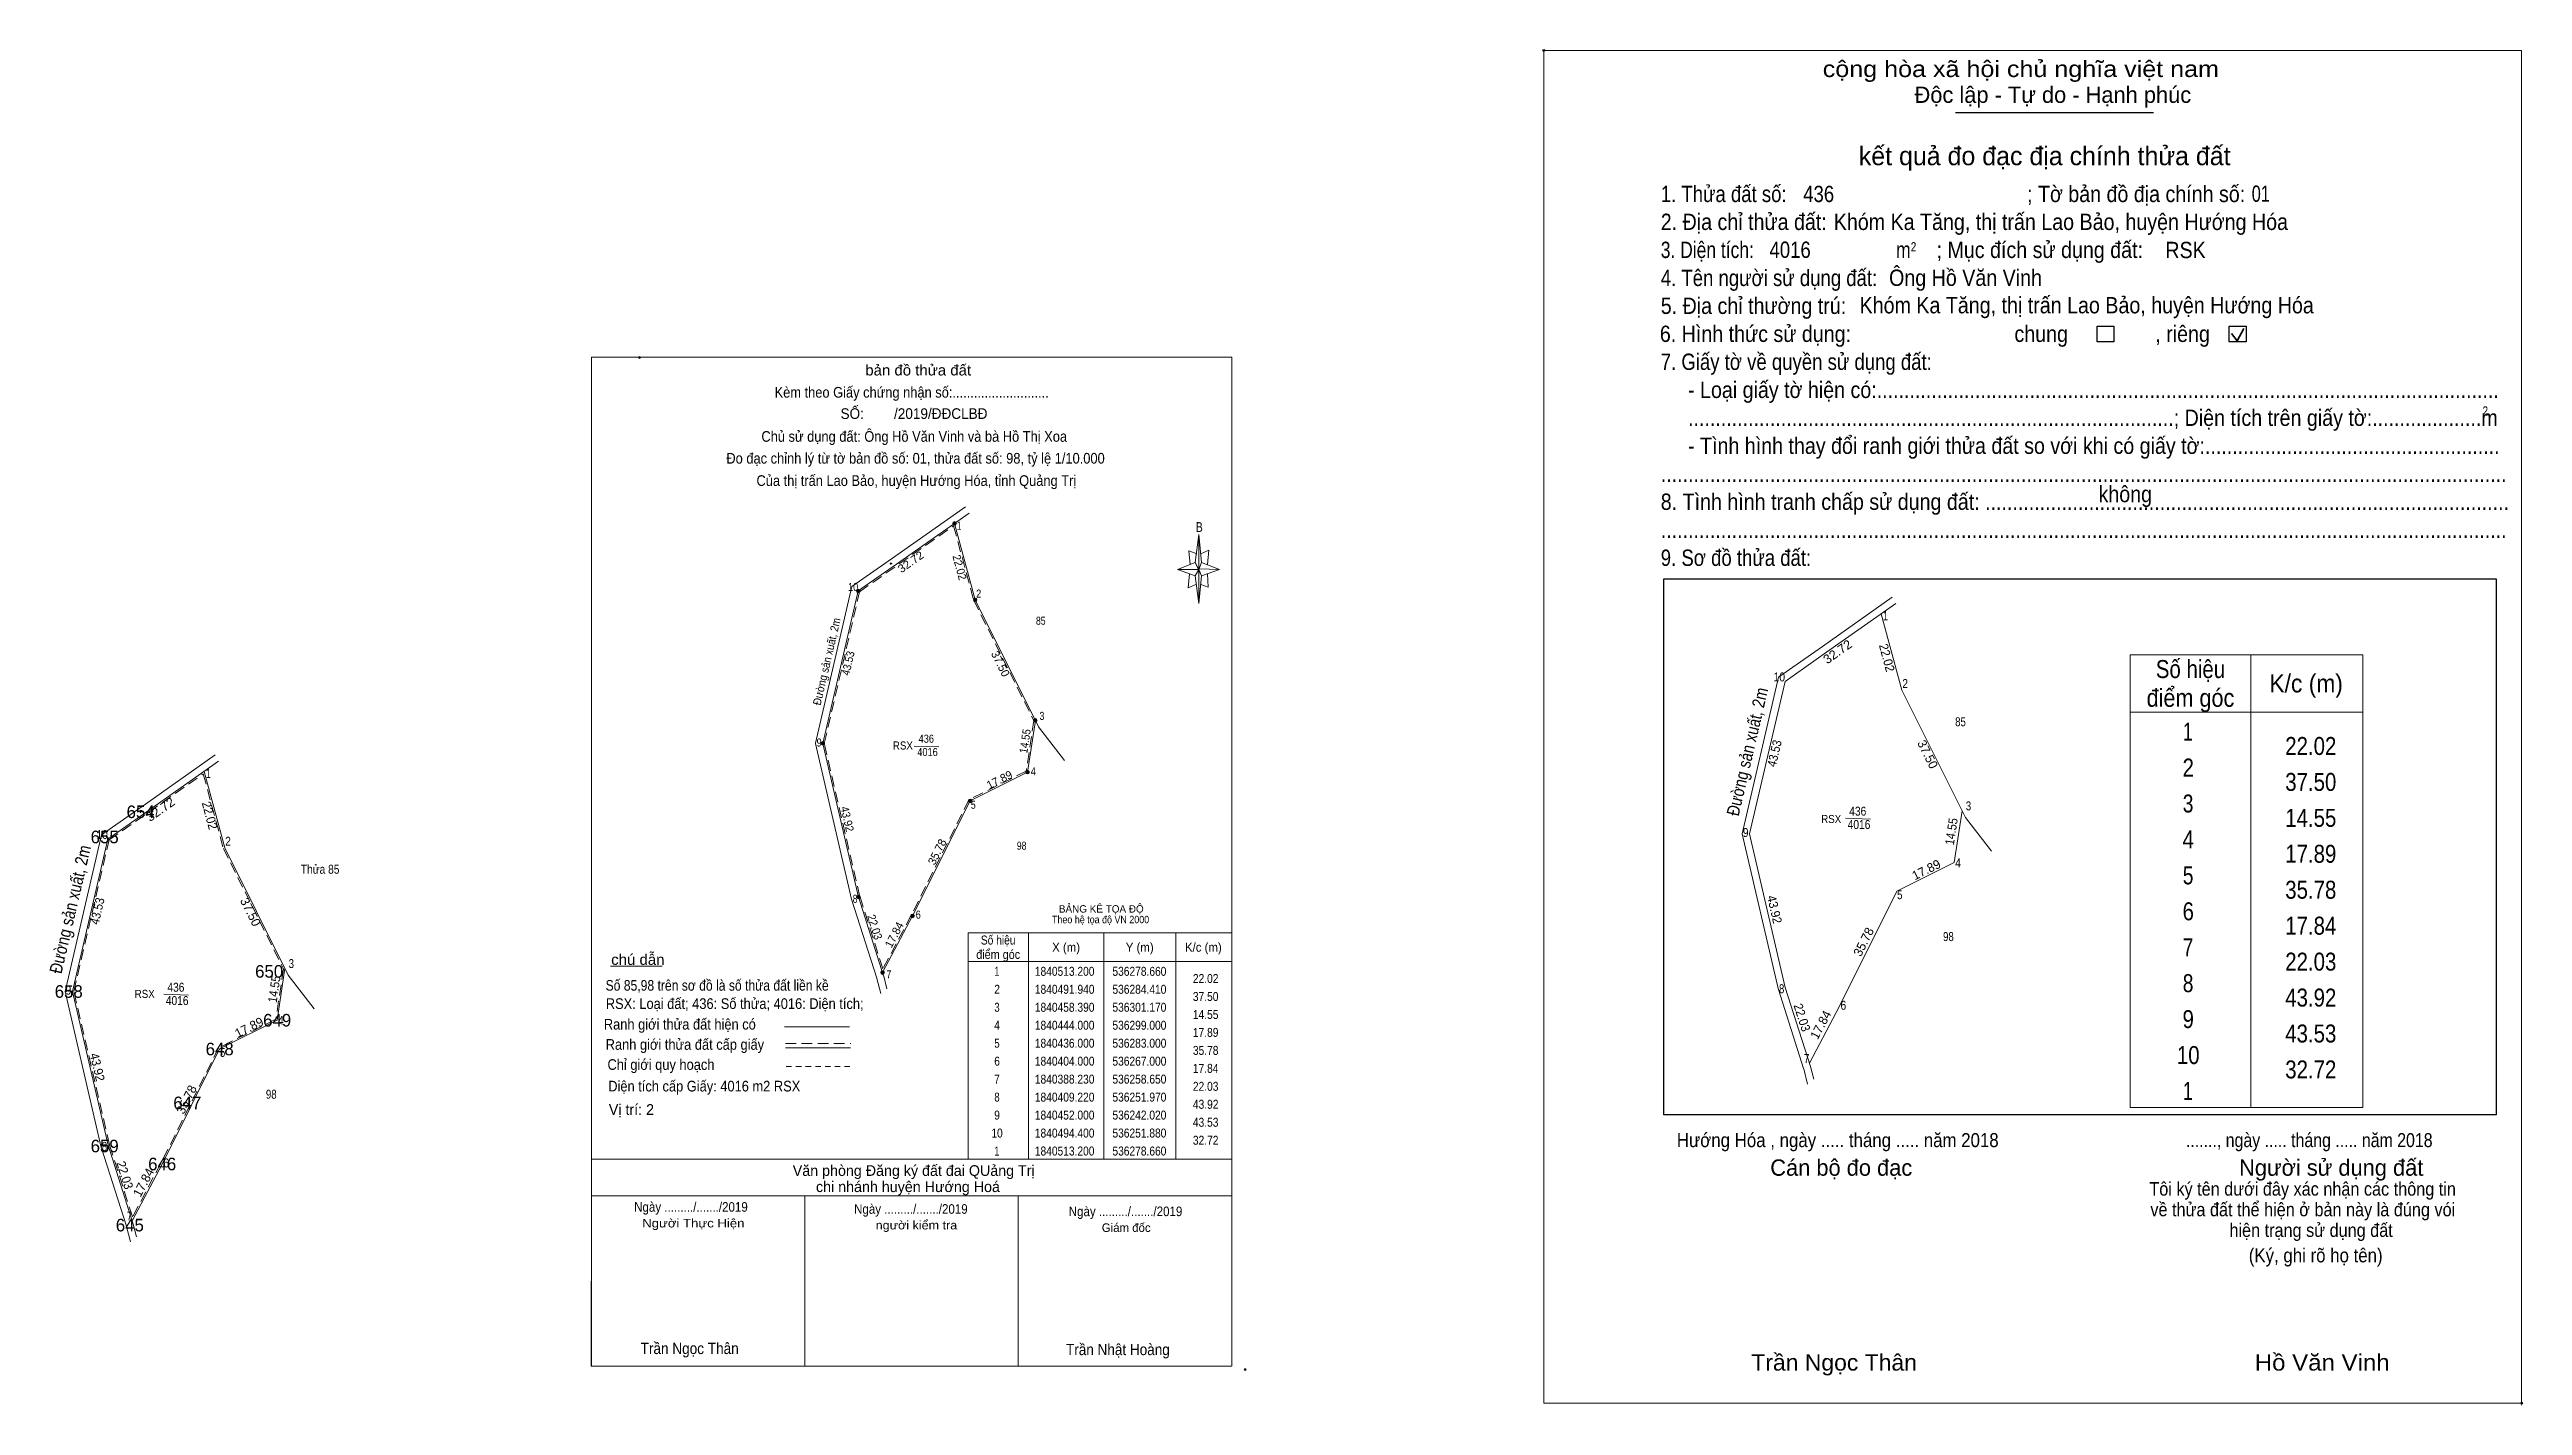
# Model space of a CAD drawing. Header units: metres. Extents: x 536236 to 536924, y 1840337 to 1840714.
import ezdxf
from ezdxf.enums import TextEntityAlignment as Align

# ---------------------------------------------------------------- set-up
doc = ezdxf.new("R2010")
doc.units = ezdxf.units.M
doc.header["$PDMODE"] = 32
doc.header["$PDSIZE"] = 0.5
doc.linetypes.add('MEDIUM_DASHED', pattern=[4.5, 3, -1.5])
doc.linetypes.add('SHORT_DASHED', pattern=[2.7, 1.5, -1.2])
for name, color, linetype, lineweight in [('1', 7, 'MEDIUM_DASHED', 13), ('11', 7, 'Continuous', 13), ('17', 7, 'Continuous', 13), ('44', 7, 'Continuous', 13), ('5', 7, 'Continuous', 13), ('6', 7, 'Continuous', 13), ('63', 7, 'Continuous', 13), ('7', 7, 'Continuous', 25)]:
    doc.layers.add(name, color=color, linetype=linetype, lineweight=lineweight)
doc.layers.add('12', color=7, linetype='Continuous')

msp = doc.modelspace()

# ---------------------------------------------------------------- hatches: boundary and pattern name
at = {"layer": '44'}
for points in [[(536488.005, 1840582.236, 1), (536487.005, 1840582.236, 1)], [(536461.225, 1840563.436, 1), (536460.225, 1840563.436, 1)], [(536493.755, 1840560.976, 1), (536492.755, 1840560.976, 1)], [(536510.515, 1840527.426, 1), (536509.515, 1840527.426, 1)], [(536451.365, 1840521.036, 1), (536450.365, 1840521.036, 1)], [(536508.345, 1840513.036, 1), (536507.345, 1840513.036, 1)], [(536492.345, 1840505.036, 1), (536491.345, 1840505.036, 1)], [(536461.305, 1840478.296, 1), (536460.305, 1840478.296, 1)], [(536476.345, 1840473.036, 1), (536475.345, 1840473.036, 1)], [(536467.995, 1840457.266, 1), (536466.995, 1840457.266, 1)]]:
    msp.add_hatch(color=256, dxfattribs=at).paths.add_polyline_path(points)

# ---------------------------------------------------------------- linework, layer by layer
at = {"layer": '1'}
for points in [[(536487.26, 1840581.58), (536492.87, 1840560.84), (536509.6, 1840527.36), (536507.48, 1840513.3), (536491.54, 1840505.34), (536475.48, 1840473.22), (536467.58, 1840458.3), (536461.2, 1840478.37), (536451.27, 1840521.04), (536461.07, 1840563.2)], [(536278.42, 1840512.54), (536284.03, 1840491.8), (536300.76, 1840458.32), (536298.64, 1840444.26), (536282.7, 1840436.3), (536266.64, 1840404.18), (536258.74, 1840389.26), (536252.36, 1840409.33), (536242.43, 1840452), (536252.23, 1840494.16)]]:
    msp.add_lwpolyline(points, close=True, dxfattribs=at)
at = {"layer": '11'}
for p, q in [((536470.15, 1840571.04), (536469.53, 1840571.04)), ((536469.84, 1840571.35), (536469.84, 1840570.73)), ((536261.31, 1840502), (536260.69, 1840502)), ((536261, 1840502.31), (536261, 1840501.69))]:
    msp.add_line(p, q, dxfattribs=at)
at = {"layer": '17'}
for p, q in [((536391.8, 1840459.05), (536406.14, 1840459.05)), ((536386.43, 1840347.77), (536386.47, 1840395.11)), ((536445.83, 1840347.73), (536445.87, 1840395.07)), ((536505.23, 1840347.7), (536505.27, 1840395.05))]:
    msp.add_line(p, q, dxfattribs=at)
at = {"layer": '44'}
for p, q in [((536471.16, 1840573.19), (536490.57, 1840586.85)), ((536472.31, 1840571.55), (536491.55, 1840585.08)), ((536458.95, 1840564.65), (536471.16, 1840573.19)), ((536460.72, 1840563.44), (536472.31, 1840571.55)), ((536448.81, 1840521.05), (536458.95, 1840564.65)), ((536450.86, 1840521.04), (536460.72, 1840563.44)), ((536729.09, 1840548.02), (536748.5, 1840561.68)), ((536730.24, 1840546.38), (536749.48, 1840559.91)), ((536716.88, 1840539.48), (536729.09, 1840548.02)), ((536718.65, 1840538.27), (536730.24, 1840546.38)), ((536706.74, 1840495.88), (536716.88, 1840539.48)), ((536708.79, 1840495.87), (536718.65, 1840538.27)), ((536458.89, 1840477.67), (536448.81, 1840521.04)), ((536460.81, 1840478.26), (536450.86, 1840521.04)), ((536476.28, 1840520.25), (536483.17, 1840520.03)), ((536262.32, 1840504.15), (536281.73, 1840517.81)), ((536263.47, 1840502.51), (536282.71, 1840516.04)), ((536250.11, 1840495.61), (536262.32, 1840504.15)), ((536251.88, 1840494.4), (536263.47, 1840502.51)), ((536735.52, 1840500.2), (536742.41, 1840499.98)), ((536239.97, 1840452.01), (536250.11, 1840495.61)), ((536242.02, 1840452), (536251.88, 1840494.4)), ((536716.82, 1840452.5), (536706.74, 1840495.87)), ((536718.74, 1840453.09), (536708.79, 1840495.87)), ((536465.88, 1840455.73), (536458.88, 1840477.71)), ((536467.79, 1840456.34), (536460.8, 1840478.3)), ((536250.05, 1840408.63), (536239.97, 1840452)), ((536251.97, 1840409.22), (536242.02, 1840452)), ((536267.44, 1840451.21), (536274.33, 1840450.99)), ((536465.92, 1840455.61), (536466.99, 1840451.41)), ((536467.81, 1840456.29), (536468.71, 1840452.74)), ((536723.81, 1840430.56), (536716.81, 1840452.54)), ((536725.72, 1840431.17), (536718.73, 1840453.13)), ((536723.85, 1840430.44), (536724.92, 1840426.24)), ((536725.74, 1840431.12), (536726.64, 1840427.57)), ((536257.04, 1840386.69), (536250.04, 1840408.67)), ((536258.95, 1840387.3), (536251.96, 1840409.26)), ((536257.08, 1840386.57), (536258.15, 1840382.37)), ((536258.97, 1840387.25), (536259.87, 1840383.7))]:
    msp.add_line(p, q, dxfattribs=at)
for points in [[(536487.5, 1840582.24), (536493.25, 1840560.98), (536510.93, 1840525.6), (536518.17, 1840516.23)], [(536745.43, 1840557.07), (536751.18, 1840535.81), (536768.86, 1840500.43), (536776.1, 1840491.06)], [(536467.49, 1840457.27), (536475.84, 1840473.04), (536491.84, 1840505.04), (536507.84, 1840513.04), (536510.01, 1840527.43)], [(536278.66, 1840513.2), (536284.41, 1840491.94), (536302.09, 1840456.56), (536309.33, 1840447.19)], [(536725.42, 1840432.1), (536733.77, 1840447.87), (536749.77, 1840479.87), (536765.77, 1840487.87), (536767.94, 1840502.26)], [(536258.65, 1840388.23), (536267, 1840404), (536283, 1840436), (536299, 1840444), (536301.17, 1840458.39)]]:
    msp.add_lwpolyline(points, dxfattribs=at)
for centre in [(536487.505, 1840582.236), (536460.725, 1840563.436), (536493.255, 1840560.976), (536510.015, 1840527.426), (536450.865, 1840521.036), (536507.845, 1840513.036), (536491.845, 1840505.036), (536460.805, 1840478.296), (536475.845, 1840473.036), (536467.495, 1840457.266)]:
    msp.add_circle(centre, 0.5, dxfattribs=at)
at = {"layer": '5'}
for p, q in [((536386.47, 1840347.77), (536386.47, 1840628.53)), ((536554.51, 1840571.4), (536555.5, 1840579.12)), ((536554.51, 1840567.64), (536549.56, 1840569.42)), ((536556.3, 1840571.4), (536561.25, 1840569.42)), ((536557.88, 1840568.23), (536558.08, 1840564.47)), ((536556.3, 1840567.64), (536555.5, 1840559.92)), ((536558.08, 1840564.47), (536556.1, 1840565.26))]:
    msp.add_line(p, q, dxfattribs=at)
for points in [[(536386.47, 1840628.53), (536564.67, 1840628.53), (536564.67, 1840347.77)], [(536555.5, 1840569.42), (536554.51, 1840571.4), (536549.56, 1840569.42)], [(536552.93, 1840568.23), (536552.53, 1840564.27), (536554.71, 1840565.26)], [(536554.91, 1840573.78), (536552.73, 1840574.57), (536553.13, 1840570.81)], [(536555.5, 1840569.42), (536556.3, 1840567.64), (536561.25, 1840569.42)], [(536556.1, 1840573.78), (536558.28, 1840574.77), (536557.88, 1840570.81)]]:
    msp.add_lwpolyline(points, dxfattribs=at)
for points in [[(536555.5, 1840579.12), (536556.3, 1840571.4), (536555.5, 1840569.42)], [(536555.5, 1840569.42), (536549.56, 1840569.42), (536554.51, 1840571.4), (536556.3, 1840567.64), (536561.25, 1840569.42), (536555.5, 1840569.62)], [(536555.5, 1840569.42), (536555.5, 1840559.92), (536554.51, 1840567.64)]]:
    msp.add_lwpolyline(points, close=True, dxfattribs=at)
msp.add_point((536399.88, 1840628.4), dxfattribs=at)
at = {"layer": '6'}
for p, q in [((536440.16, 1840442.14), (536458.26, 1840442.14)), ((536440.44, 1840436.34), (536458.53, 1840436.34)), ((536386.47, 1840405.32), (536564.67, 1840405.32)), ((536386.43, 1840395.11), (536564.63, 1840395.11)), ((536564.63, 1840347.77), (536386.43, 1840347.77))]:
    msp.add_line(p, q, dxfattribs=at)
at = {"layer": '6', "linetype": 'MEDIUM_DASHED'}
msp.add_line((536440.44, 1840437.57), (536458.66, 1840437.57), dxfattribs=at)
at = {"layer": '6'}
msp.add_point((536568.42, 1840346.8), dxfattribs=at)
at = {"layer": '63'}
for p, q in [((536848.29, 1840545.71), (536848.29, 1840419.71)), ((536848.29, 1840545.71), (536848.29, 1840419.71)), ((536879.49, 1840545.71), (536879.49, 1840419.71)), ((536508.07, 1840468.32), (536508.07, 1840405.32)), ((536529.07, 1840468.32), (536529.07, 1840405.32)), ((536549.07, 1840468.32), (536549.07, 1840405.32)), ((536491.27, 1840460.32), (536564.67, 1840460.32))]:
    msp.add_line(p, q, dxfattribs=at)
at = {"layer": '63', "linetype": 'SHORT_DASHED'}
msp.add_line((536440.69, 1840431.13), (536458.9, 1840431.13), dxfattribs=at)
at = {"layer": '63'}
for points in [[(536814.69, 1840419.71), (536814.69, 1840545.71), (536848.29, 1840545.71), (536879.49, 1840545.71)], [(536814.69, 1840529.71), (536848.29, 1840529.71), (536879.49, 1840529.71)], [(536879.49, 1840419.71), (536848.29, 1840419.71), (536814.69, 1840419.71)]]:
    msp.add_lwpolyline(points, dxfattribs=at)
msp.add_lwpolyline([(536491.27, 1840468.32), (536564.67, 1840468.32), (536564.67, 1840405.32), (536491.27, 1840405.32)], close=True, dxfattribs=at)
at = {"layer": '7'}
for p, q in [((536766.14, 1840696.59), (536821.18, 1840696.59)), ((536684.89, 1840566.8), (536916.57, 1840566.8)), ((536916.57, 1840566.8), (536916.57, 1840417.67))]:
    msp.add_line(p, q, dxfattribs=at)
at = {"layer": '7', "lineweight": 35}
for p, q in [((536842.9, 1840635.07), (536844.45, 1840633.06)), ((536844.45, 1840633.06), (536846.33, 1840636.43))]:
    msp.add_line(p, q, dxfattribs=at)
at = {"layer": '7', "lineweight": 13}
msp.add_lwpolyline([(536651.53, 1840713.85), (536923.66, 1840713.85), (536923.66, 1840337.45), (536651.53, 1840337.45)], close=True, dxfattribs=at)
at = {"layer": '7'}
for points in [[(536805.52, 1840637.08), (536810.2, 1840637.08), (536810.2, 1840632.72), (536805.52, 1840632.72)], [(536842.29, 1840637.08), (536846.97, 1840637.08), (536846.97, 1840632.72), (536842.29, 1840632.72)]]:
    msp.add_lwpolyline(points, close=True, dxfattribs=at)
msp.add_lwpolyline([(536916.57, 1840417.67), (536684.89, 1840417.67), (536684.89, 1840566.8)], dxfattribs=at)
for p in [(536651.53, 1840713.85), (536923.66, 1840337.45)]:
    msp.add_point(p, dxfattribs=at)

# ---------------------------------------------------------------- texts
at = {"layer": '1'}
for s, height, width, p in [('85', 2.25, 0.8, (536511.52, 1840554.04)), ('85', 2.5, 0.8, (536767.49, 1840525.8)), ('RSX', 2.25, 0.9, (536473.14, 1840519.31)), ('436', 2.25, 0.85, (536479.66, 1840521.21)), ('4016', 2.25, 0.85, (536480.005, 1840517.5)), ('RSX', 2.25, 0.9, (536731.51, 1840498.87)), ('4016', 2.5, 0.85, (536739.25, 1840497.21)), ('436', 2.5, 0.85, (536738.9, 1840500.92)), ('98', 2.25, 0.8, (536506.2, 1840491.44)), ('Thửa 85', 2.5, 0.85, (536310.97, 1840484.76)), ('98', 2.5, 0.8, (536764.13, 1840466.03)), ('RSX', 2.25, 0.9, (536262.14, 1840450.2)), ('436', 2.5, 0.85, (536270.82, 1840451.93)), ('4016', 2.5, 0.85, (536271.17, 1840448.22)), ('98', 2.5, 0.8, (536297.36, 1840422.16))]:
    msp.add_text(s, height=height, dxfattribs=dict(at, width=width)).set_placement(p, align=Align.CENTER)
for s, height, width, p in [('Hướng Hóa , ngày ..... tháng ..... năm 2018', 3.894, 0.9, (536688.54, 1840408.7)), ('Trần Ngọc Thân', 4.543, 1.05, (536709.27, 1840346.52)), ('Hồ Văn Vinh', 4.544, 1.1, (536849.39, 1840346.52))]:
    msp.add_text(s, height=height, dxfattribs=dict(at, width=width)).set_placement(p)
at = {"layer": '12'}
for s, p in [('654', (536261, 1840500.25)), ('655', (536251, 1840493.25)), ('650', (536296.775, 1840455.84)), ('658', (536241, 1840450.25)), ('649', (536299, 1840442.25)), ('648', (536283, 1840434.25)), ('647', (536274, 1840419.25)), ('659', (536251, 1840407.25)), ('646', (536267, 1840402.25)), ('645', (536258, 1840385.25))]:
    msp.add_text(s, height=3.5, dxfattribs=at).set_placement(p, align=Align.CENTER)
at = {"layer": '44'}
for height, width, p in [(2.25, 0.9, (536453.05, 1840543.56)), (3.5, 0.85, (536709.868, 1840518.349)), (3.5, 0.85, (536243.098, 1840474.479))]:
    msp.add_text('Đường sản xuất, 2m', height=height, rotation=76.905, dxfattribs=dict(at, width=width)).set_placement(p, align=Align.CENTER)
at = {"layer": '5'}
for s, height, width, p in [('bản đồ thửa đất', 2.97, 1.05, (536477.41, 1840623.4)), ('Kèm theo Giấy chứng nhận số:...........................', 2.97, 0.9, (536475.595, 1840617.23)), ('SỐ:        /2019/ĐĐCLBĐ', 2.97, 0.95, (536476.24, 1840611.3)), ('Chủ sử dụng đất: Ông Hồ Văn Vinh và bà Hồ Thị Xoa', 2.97, 0.9, (536476.31, 1840604.95)), ('Đo đạc chỉnh lý từ tờ bản đồ số: 01, thửa đất số: 98, tỷ lệ 1/10.000 ', 2.97, 0.9, (536477.17, 1840598.87)), ('Của thị trấn Lao Bảo, huyện Hướng Hóa, tỉnh Quảng Trị', 2.97, 0.9, (536476.9, 1840592.66)), ('B', 2.728, 0.8, (536555.645, 1840579.86))]:
    msp.add_text(s, height=height, dxfattribs=dict(at, width=width)).set_placement(p, align=Align.CENTER)
at = {"layer": '6'}
for s, height, width, p in [('RSK', 4.54, 0.9, (536824.51, 1840656.04)), ('Ông Hồ Văn Vinh', 4.544, 0.9, (536747.61, 1840648.32)), ('Số 85,98 trên sơ đồ là số thửa đất liền kề', 2.97, 0.85, (536390.41, 1840452.22)), ('RSX: Loại đất; 436: Số thửa; 4016: Diện tích;', 2.97, 0.9, (536390.47, 1840447.14)), ('Diện tích cấp Giấy: 4016 m2 RSX', 2.97, 0.9, (536391.15, 1840424.18))]:
    msp.add_text(s, height=height, dxfattribs=dict(at, width=width)).set_placement(p)
for s, height, width, p in [('Theo hệ tọa độ VN 2000', 2.062, 0.9, (536528.17, 1840470.99)), ('chú dẫn', 2.97, 1.05, (536399.38, 1840459.41)), ('Ranh giới thửa đất hiện có ', 2.97, 0.9, (536411.565, 1840441.4)), ('Ranh giới thửa đất cấp giấy', 2.97, 0.9, (536412.48, 1840435.78)), ('Chỉ giới quy hoạch', 2.97, 0.9, (536405.825, 1840430.19)), ('Ngày ........./......./2019', 2.67, 0.9, (536414.17, 1840390.72)), ('Ngày ........./......./2019', 2.67, 0.9, (536475.37, 1840390.15)), ('Ngày ........./......./2019', 2.67, 0.9, (536535.11, 1840389.49)), ('Người Thực Hiện', 2.38, 1.15, (536414.83, 1840386.35)), ('người kiểm tra', 2.376, 1.1, (536476.92, 1840385.8)), ('Trần Ngọc Thân', 3.14, 0.9, (536413.81, 1840351.12)), ('Trần Nhật Hoàng', 3.128, 0.9, (536532.99, 1840350.82))]:
    msp.add_text(s, height=height, dxfattribs=dict(at, width=width)).set_placement(p, align=Align.CENTER)
for s, height, p in [('BẢNG KÊ TỌA ĐỘ', 2.062, (536528.365, 1840473.95)), (' Văn phòng Đăng ký đất đai QUảng Trị', 2.97, (536475.61, 1840400.69)), ('chi nhánh huyện Hướng Hoá', 2.97, (536474.555, 1840396.19)), ('Giám đốc', 2.376, (536535.3, 1840385.1))]:
    msp.add_text(s, height=height, dxfattribs=at).set_placement(p, align=Align.CENTER)
msp.add_text('Vị trí: 2', height=2.97, dxfattribs=at).set_placement((536391.31, 1840417.68))
at = {"layer": '63'}
for s, height, width, p in [(' 1', 2.25, 0.75, (536489.41, 1840580.45)), (' 10', 2.25, 0.85, (536460.72, 1840563.43)), (' 2', 2.25, 0.85, (536494.95, 1840561.58)), (' 1', 2.5, 0.75, (536747.34, 1840555.29)), (' 10', 2.5, 0.85, (536718.65, 1840538.27)), (' 2', 2.5, 0.85, (536752.88, 1840536.42)), (' 3', 2.25, 0.8, (536512.53, 1840527.55)), (' 9', 2.25, 0.85, (536450.55, 1840520.14)), ('22.02', 5, 0.85, (536872.09, 1840517.81)), (' 1', 2.5, 0.75, (536280.57, 1840511.42)), (' 4', 2.25, 0.85, (536510.15, 1840512.11)), ('37.50', 5, 0.85, (536872.09, 1840507.81)), (' 5', 2.25, 0.8, (536493.41, 1840502.84)), (' 3', 2.5, 0.8, (536770.46, 1840502.39)), ('14.55', 5, 0.85, (536872.09, 1840497.81)), (' 10', 2.5, 0.85, (536251.88, 1840494.4)), (' 2', 2.5, 0.85, (536286.11, 1840492.55)), (' 9', 2.5, 0.85, (536708.48, 1840494.98)), ('17.89', 5, 0.85, (536872.09, 1840487.81)), (' 4', 2.5, 0.85, (536767.61, 1840486.57)), (' 8', 2.25, 0.8, (536460.53, 1840476.67)), (' 5', 2.5, 0.8, (536751.34, 1840477.68)), ('35.78', 5, 0.85, (536872.09, 1840477.81)), (' 6', 2.25, 0.85, (536478.13, 1840472.26)), ('17.84', 5, 0.85, (536872.09, 1840467.81)), (' 3', 2.5, 0.8, (536303.69, 1840458.52)), (' 7', 2.25, 0.8, (536469.92, 1840455.63)), ('22.03', 5, 0.85, (536872.09, 1840457.81)), (' 9', 2.5, 0.85, (536241.71, 1840451.11)), ('37.50', 2.5, 0.85, (536560.97, 1840449.36)), ('22.02', 2.5, 0.85, (536560.97, 1840454.36)), (' 8', 2.5, 0.8, (536718.46, 1840451.51)), ('43.92', 5, 0.85, (536872.09, 1840447.81)), (' 4', 2.5, 0.85, (536300.84, 1840442.7)), ('14.55', 2.5, 0.85, (536560.97, 1840444.36)), (' 6', 2.5, 0.85, (536735.68, 1840446.91)), ('17.89', 2.5, 0.85, (536560.97, 1840439.36)), ('43.53', 5, 0.85, (536872.09, 1840437.81)), (' 5', 2.5, 0.8, (536284.57, 1840433.81)), ('35.78', 2.5, 0.85, (536560.97, 1840434.36)), ('17.84', 2.5, 0.85, (536560.97, 1840429.36)), (' 7', 2.5, 0.8, (536725.42, 1840432.1)), ('32.72', 5, 0.85, (536872.09, 1840427.81)), ('22.03', 2.5, 0.85, (536560.97, 1840424.36)), ('43.92', 2.5, 0.85, (536560.97, 1840419.36)), ('43.53', 2.5, 0.85, (536560.97, 1840414.36)), (' 8', 2.5, 0.8, (536251.69, 1840407.64)), ('32.72', 2.5, 0.85, (536560.97, 1840409.36)), (' 6', 2.5, 0.85, (536268.91, 1840403.04)), (' 7', 2.5, 0.8, (536258.65, 1840388.23))]:
    msp.add_text(s, height=height, dxfattribs=dict(at, width=width)).set_placement(p, align=Align.RIGHT)
for s, height, rotation, width, p in [('32.72', 2.25, 35.069, 1.05, (536475.979, 1840570.62)), ('22.02', 2.25, 285.134, 0.95, (536487.852, 1840569.714)), ('32.72', 2.5, 35.069, 1.05, (536733.987, 1840545.508)), ('22.02', 2.5, 285.134, 0.95, (536745.794, 1840544.526)), ('43.53', 2.25, 76.909, 0.9, (536458.986, 1840543.09)), ('14.55', 2.25, 81.424, 0.9, (536508.257, 1840521.482)), ('43.53', 2.5, 76.909, 0.9, (536716.924, 1840517.967)), ('32.72', 2.5, 35.069, 1.05, (536267.212, 1840501.635)), ('22.02', 2.5, 285.134, 0.95, (536279.025, 1840500.651)), ('43.92', 2.25, 283.093, 0.95, (536456.579, 1840499.725)), ('14.55', 2.5, 81.424, 0.9, (536766.192, 1840496.339)), ('43.92', 2.5, 283.093, 0.95, (536714.517, 1840474.538)), ('43.53', 2.5, 76.909, 0.9, (536250.154, 1840474.097)), ('22.03', 2.25, 287.654, 0.95, (536464.262, 1840469.591)), ('14.55', 2.5, 81.424, 0.9, (536299.422, 1840452.469)), ('22.03', 2.5, 287.654, 0.95, (536722.202, 1840444.384)), ('43.92', 2.5, 283.093, 0.95, (536247.747, 1840430.668)), ('22.03', 2.5, 287.654, 0.95, (536255.432, 1840400.514))]:
    msp.add_text(s, height=height, rotation=rotation, dxfattribs=dict(at, width=width)).set_placement(p, align=Align.CENTER)
for s, height, rotation, p in [('37.50', 2.25, 296.545, (536499.282, 1840542.663)), ('37.50', 2.5, 296.545, (536757.241, 1840517.444)), ('17.89', 2.25, 26.565, (536500.532, 1840509.896)), ('35.78', 2.25, 63.435, (536483.688, 1840490.357)), ('17.89', 2.5, 26.565, (536758.526, 1840484.763)), ('37.50', 2.5, 296.545, (536290.471, 1840473.574)), ('17.84', 2.25, 62.099, (536471.727, 1840467.244)), ('35.78', 2.5, 63.435, (536741.643, 1840465.256)), ('17.89', 2.5, 26.565, (536291.756, 1840440.893)), ('17.84', 2.5, 62.099, (536729.689, 1840442.145)), ('35.78', 2.5, 63.435, (536274.873, 1840421.386)), ('17.84', 2.5, 62.099, (536262.919, 1840398.275))]:
    msp.add_text(s, height=height, rotation=rotation, dxfattribs=at).set_placement(p, align=Align.CENTER)
for s, height, width, p in [('Số hiệu', 5, 0.85, (536831.49, 1840539.21)), ('K/c (m)', 5, 0.95, (536863.69, 1840535.21)), ('điểm góc', 5, 0.9, (536831.49, 1840531.21)), (' 1', 5, 0.75, (536830.08, 1840521.81)), (' 2', 5, 0.85, (536830.09, 1840511.81)), (' 3', 5, 0.8, (536830.09, 1840501.81)), (' 4', 5, 0.85, (536830.08, 1840491.81)), (' 5', 5, 0.8, (536830.09, 1840481.81)), (' 6', 5, 0.85, (536830.09, 1840471.81)), ('Số hiệu', 2.5, 0.85, (536499.67, 1840465.06)), ('X (m)', 2.5, 0.95, (536518.57, 1840463.06)), ('Y (m)', 2.5, 0.95, (536539.065, 1840463.06)), ('K/c (m)', 2.5, 0.95, (536556.77, 1840463.06)), (' 7', 5, 0.8, (536830.09, 1840461.81)), ('điểm góc', 2.5, 0.9, (536499.67, 1840461.06)), (' 1', 2.5, 0.75, (536498.965, 1840456.36)), ('1840513.200', 2.5, 0.85, (536518.17, 1840456.36)), ('536278.660', 2.5, 0.85, (536538.975, 1840456.36)), (' 2', 2.5, 0.85, (536498.97, 1840451.36)), ('1840491.940', 2.5, 0.85, (536518.17, 1840451.36)), ('536284.410', 2.5, 0.85, (536538.975, 1840451.36)), (' 8', 5, 0.8, (536830.09, 1840451.81)), (' 3', 2.5, 0.8, (536498.97, 1840446.36)), ('1840458.390', 2.5, 0.85, (536518.17, 1840446.36)), ('536301.170', 2.5, 0.85, (536538.975, 1840446.36)), (' 9', 5, 0.85, (536830.08, 1840441.81)), (' 4', 2.5, 0.85, (536498.965, 1840441.36)), (' 5', 2.5, 0.8, (536498.97, 1840436.36)), ('1840444.000', 2.5, 0.85, (536518.17, 1840441.36)), ('1840436.000', 2.5, 0.85, (536518.17, 1840436.36)), ('536299.000', 2.5, 0.85, (536538.975, 1840441.36)), ('536283.000', 2.5, 0.85, (536538.975, 1840436.36)), (' 6', 2.5, 0.85, (536498.97, 1840431.36)), ('1840404.000', 2.5, 0.85, (536518.17, 1840431.36)), ('536267.000', 2.5, 0.85, (536538.975, 1840431.36)), (' 10', 5, 0.85, (536830.08, 1840431.81)), (' 8', 2.5, 0.8, (536498.97, 1840421.36)), (' 7', 2.5, 0.8, (536498.97, 1840426.36)), ('1840388.230', 2.5, 0.85, (536518.17, 1840426.36)), ('1840409.220', 2.5, 0.85, (536518.17, 1840421.36)), ('536258.650', 2.5, 0.85, (536538.975, 1840426.36)), ('536251.970', 2.5, 0.85, (536538.975, 1840421.36)), (' 1', 5, 0.75, (536830.08, 1840421.81)), (' 9', 2.5, 0.85, (536498.965, 1840416.36)), ('1840452.000', 2.5, 0.85, (536518.17, 1840416.36)), ('536242.020', 2.5, 0.85, (536538.975, 1840416.36)), (' 10', 2.5, 0.85, (536498.965, 1840411.36)), ('1840494.400', 2.5, 0.85, (536518.17, 1840411.36)), ('536251.880', 2.5, 0.85, (536538.975, 1840411.36)), (' 1', 2.5, 0.75, (536498.965, 1840406.36)), ('1840513.200', 2.5, 0.85, (536518.17, 1840406.36)), ('536278.660', 2.5, 0.85, (536538.975, 1840406.36))]:
    msp.add_text(s, height=height, dxfattribs=dict(at, width=width)).set_placement(p, align=Align.CENTER)
at = {"layer": '7'}
for s, height, width, p in [('cộng hòa xã hội chủ nghĩa việt nam', 4.542, 1.15, (536729.15, 1840706.43)), ('1. Thửa đất số:', 4.542, 0.85, (536684.07, 1840671.64)), ('436', 4.54, 0.85, (536723.71, 1840671.64)), ('; Tờ bản đồ địa chính số:', 4.542, 0.9, (536786.01, 1840671.64)), ('01', 4.54, 0.75, (536848.54, 1840671.71)), ('2. Địa chỉ thửa đất:', 4.542, 0.9, (536684.07, 1840663.87)), ('Khóm Ka Tăng, thị trấn Lao Bảo, huyện Hướng Hóa', 4.544, 0.9, (536732.22, 1840663.87)), ('3. Diện tích:', 4.542, 0.8, (536684.07, 1840656.08)), ('4016', 4.54, 0.85, (536714.33, 1840656.11)), ('m', 4.542, 0.8, (536749.56, 1840656.08)), ('2', 2.595, 0.8, (536753.64, 1840657.9)), ('; Mục đích sử dụng đất:', 4.542, 0.9, (536760.83, 1840656.08)), ('4. Tên người sử dụng đất:', 4.542, 0.85, (536684.07, 1840648.28)), ('5. Địa chỉ thường trú:', 4.542, 0.9, (536684.07, 1840640.51)), ('Khóm Ka Tăng, thị trấn Lao Bảo, huyện Hướng Hóa', 4.544, 0.9, (536739.4, 1840640.68)), ('6. Hình thức sử dụng:', 4.542, 0.9, (536683.82, 1840632.72)), ('chung                , riêng', 4.542, 0.9, (536782.51, 1840632.72)), ('7. Giấy tờ về quyền sử dụng đất:', 4.542, 0.85, (536684.07, 1840624.94)), ('     - Loại giấy tờ hiện có:..................................................................................................................', 4.542, 0.9, (536684.07, 1840617.13)), ('     .........................................................................................; Diện tích trên giấy tờ:....................m', 4.542, 0.9, (536684.07, 1840609.36)), ('2', 2.595, 0.8, (536912.78, 1840612.22)), ('     - Tình hình thay đổi ranh giới thửa đất so với khi có giấy tờ:......................................................', 4.542, 0.9, (536684.07, 1840601.58)), ('8. Tình hình tranh chấp sử dụng đất: ................................................................................................', 4.542, 0.9, (536684.07, 1840586)), ('...........................................................................................................................................................', 4.542, 0.9, (536684.07, 1840593.77)), ('không', 4.542, 0.9, (536805.9, 1840588.14)), ('9. Sơ đồ thửa đất:', 4.542, 0.85, (536684.07, 1840570.41)), ('...........................................................................................................................................................', 4.542, 0.9, (536684.07, 1840578.19)), ('......., ngày ..... tháng ..... năm 2018', 3.894, 0.85, (536830.23, 1840408.7)), ('(Ký, ghi rõ họ tên)', 3.894, 0.9, (536847.72, 1840376.64))]:
    msp.add_text(s, height=height, dxfattribs=dict(at, width=width)).set_placement(p)
for s, p in [('Độc lập - Tự do - Hạnh phúc', (536754.7, 1840699.24)), ('Cán bộ đo đạc', (536714.55, 1840400.73)), ('Người sử dụng đất', (536845.02, 1840400.73))]:
    msp.add_text(s, height=4.542, dxfattribs=at).set_placement(p)
for s, height, p in [('kết quả đo đạc địa chính thửa đất', 5.192, (536790.92, 1840681.9)), ('.', 1.298, (536923.669, 1840336.8))]:
    msp.add_text(s, height=height, dxfattribs=at).set_placement(p, align=Align.CENTER)
at = {"layer": '7', "width": 0.9}
for s, p in [('Tôi ký tên dưới đây xác nhận các thông tin', (536862.715, 1840395.2)), ('về thửa đất thể hiện ở bản này là đúng vói', (536862.755, 1840389.45)), ('hiện trạng sử dụng đất', (536865.06, 1840383.71))]:
    msp.add_text(s, height=3.753, dxfattribs=at).set_placement(p, align=Align.CENTER)

doc.saveas('drawing.dxf')
